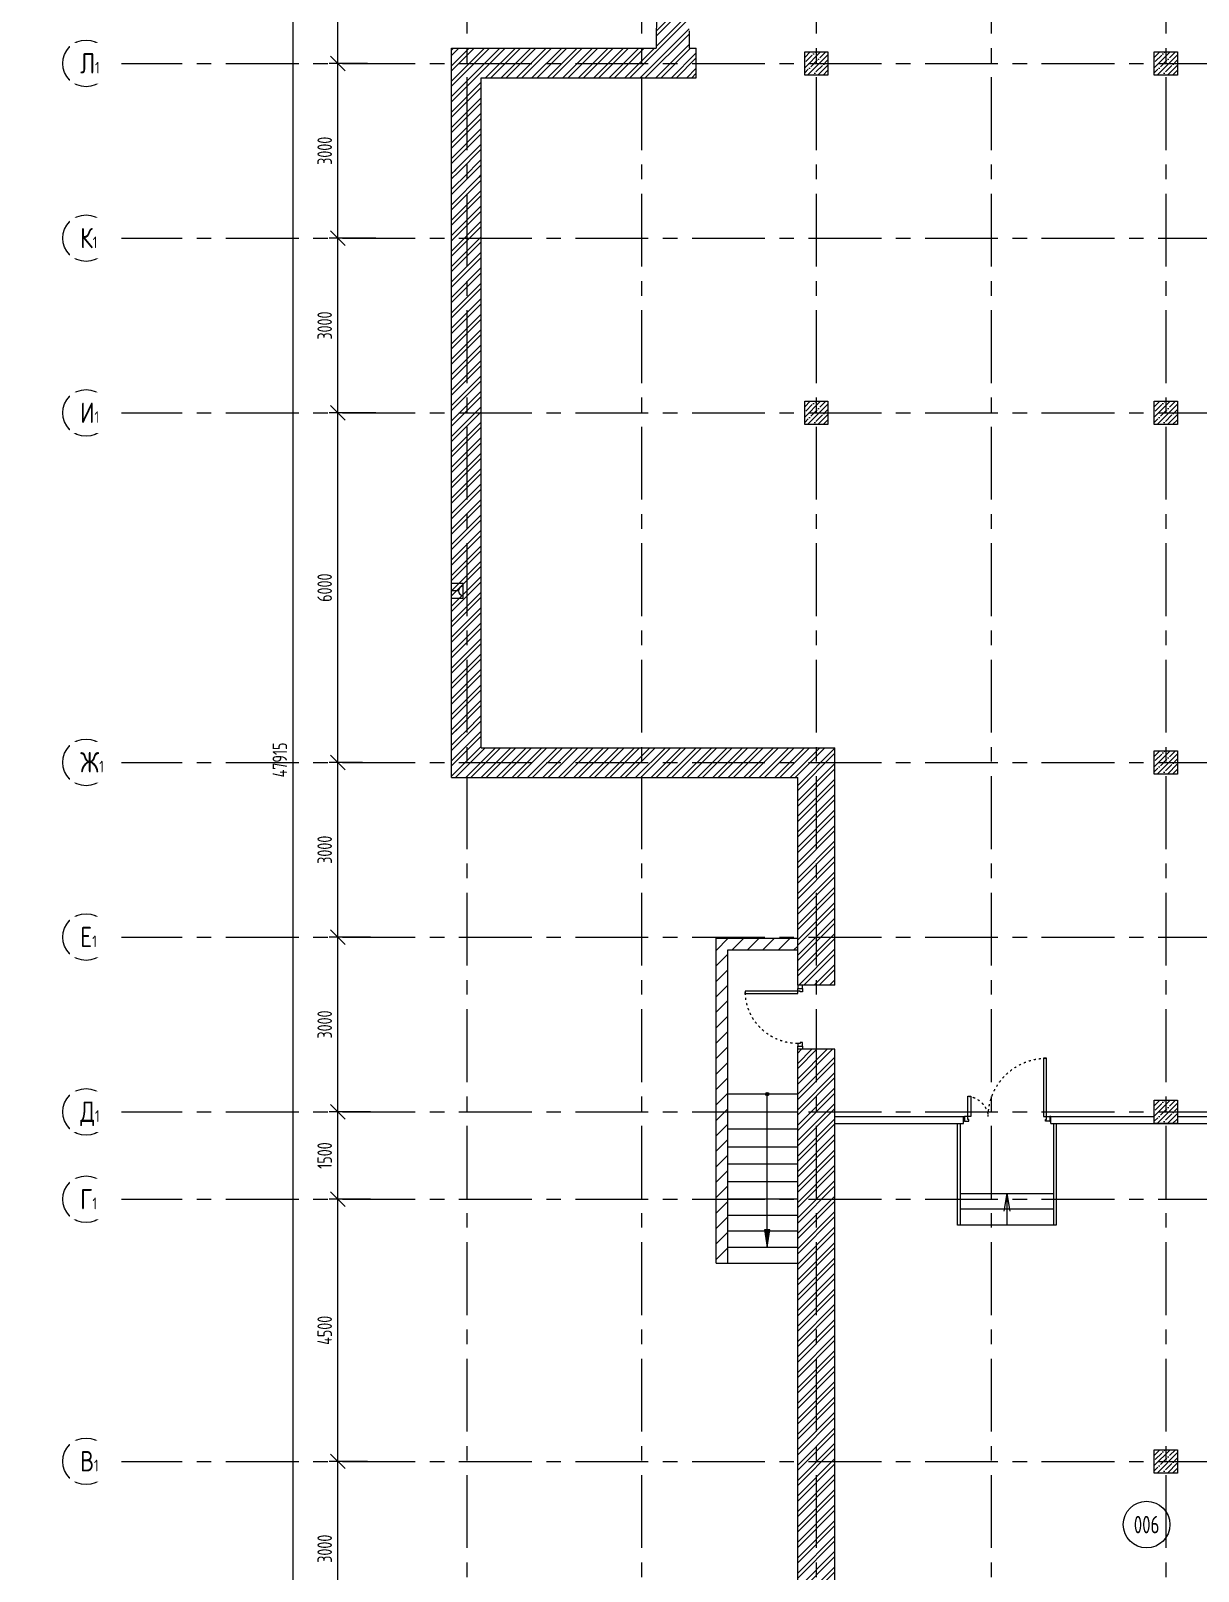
# Model space of a CAD drawing. Header units: millimetres. Extents: x -9318 to 9016603, y 0 to 838141.
# Drawn here: x 49920 to 69956, y 69122 to 95568 of the extents above; entities that cross this region are included whole.
import ezdxf
from ezdxf import colors
from ezdxf.entities.mleader import LeaderData, LeaderLine
from ezdxf.enums import TextEntityAlignment as Align
from ezdxf.math import Vec2, Vec3

# ---------------------------------------------------------------- set-up
doc = ezdxf.new("R2010")
doc.units = ezdxf.units.MM
doc.linetypes.add('ACAD_ISO03W100', pattern=[30, 12, -18])
doc.linetypes.add('CENTER', pattern=[2, 1.25, -0.25, 0.25, -0.25])
doc.layers.get('Defpoints').update_dxf_attribs({"color": 8})
doc.layers.add('АР_Номер помещения', color=1, linetype='Continuous', lineweight=25)
doc.styles.add('ISOCPEUR', font='isocpeur.ttf', dxfattribs={"width": 0.7})
doc.styles.add('ГОСТ 2.304', font='isocpeur.ttf', dxfattribs={"width": 0.7})
doc.dimstyles.new('СПДС', dxfattribs={"dimscale": 100, "dimtxt": 2.5, "dimasz": 2.5, "dimexe": 1.5, "dimexo": 0, "dimgap": 1, "dimtad": 1, "dimdec": 0, "dimrnd": 1, "dimtxsty": 'ГОСТ 2.304', "dimblk": 'OBLIQUE', "dimcen": 2.5, "dimdle": 1.5, "dimadec": 0, "dimazin": 2, "dimtfac": 0.75, "dimtdec": 0, "dimtmove": 1, "dimatfit": 3, "dimfxl": 1, "dimtolj": 1, "dimarcsym": 1})
pattern_1 = [(45, (410574.1, -23592.73), (-132.58252, 132.58252), []), (45, (410662.5, -23592.73), (-132.58252, 132.58252), [])]

# ---------------------------------------------------------------- blocks, each defined once
blk = doc.blocks.new('_DotSmall')
at = {"color": 8, "linetype": 'ByBlock', "const_width": 0.5}
blk.add_lwpolyline([(-0.0625, 0, 1), (0.0625, 0, 1)], format="xyb", close=True, dxfattribs=at)
blk = doc.blocks.new('_Oblique')
at = {"color": 8, "linetype": 'ByBlock', "lineweight": -2}
blk.add_line((-0.5, -0.5), (0.5, 0.5), dxfattribs=at)
blk = doc.blocks.new('*D1489')
at = {"color": 8, "lineweight": -2, "ltscale": 100, "transparency": 16777216}
for p, q in [((55189, 67858), (55189, 71158)), ((55698, 71008), (55039, 71008)), ((55531, 68008), (55039, 68008))]:
    blk.add_line(p, q, dxfattribs=at)
at = {"layer": 'Defpoints', "color": 0, "ltscale": 100, "transparency": 16777216}
for p in [(55189, 71008), (55698, 71008), (55531, 68008)]:
    blk.add_point(p, dxfattribs=at)
at = {"color": 8, "lineweight": -2, "ltscale": 100, "transparency": 16777216, "xscale": 250, "yscale": 250, "zscale": 250}
for p, rotation in [((55189, 71008), 90), ((55189, 68008), 270)]:
    blk.add_blockref('_Oblique', p, dxfattribs=dict(at, rotation=rotation))
at = {"color": 8, "ltscale": 100, "transparency": 16777216, "insert": (54964, 69508), "char_height": 250, "attachment_point": 5, "rotation": 90, "style": 'ГОСТ 2.304'}
blk.add_mtext('\\A1;3000', dxfattribs=at)
blk = doc.blocks.new('*D1490')
at = {"color": 8, "lineweight": -2, "ltscale": 100, "transparency": 16777216}
for p, q in [((55189, 70858), (55189, 75658)), ((55752, 75508), (55039, 75508)), ((55698, 71008), (55039, 71008))]:
    blk.add_line(p, q, dxfattribs=at)
at = {"layer": 'Defpoints', "color": 0, "ltscale": 100, "transparency": 16777216}
for p in [(55189, 75508), (55752, 75508), (55698, 71008)]:
    blk.add_point(p, dxfattribs=at)
at = {"color": 8, "lineweight": -2, "ltscale": 100, "transparency": 16777216, "xscale": 250, "yscale": 250, "zscale": 250}
for p, rotation in [((55189, 75508), 90), ((55189, 71008), 270)]:
    blk.add_blockref('_Oblique', p, dxfattribs=dict(at, rotation=rotation))
at = {"color": 8, "ltscale": 100, "transparency": 16777216, "insert": (54964, 73258), "char_height": 250, "attachment_point": 5, "rotation": 90, "style": 'ГОСТ 2.304'}
blk.add_mtext('\\A1;4500', dxfattribs=at)
blk = doc.blocks.new('*D1491')
at = {"color": 8, "lineweight": -2, "ltscale": 100, "transparency": 16777216}
for p, q in [((55752, 77008), (55039, 77008)), ((55189, 75358), (55189, 77158)), ((55752, 75508), (55039, 75508))]:
    blk.add_line(p, q, dxfattribs=at)
at = {"layer": 'Defpoints', "color": 0, "ltscale": 100, "transparency": 16777216}
for p in [(55189, 77008), (55752, 77008), (55752, 75508)]:
    blk.add_point(p, dxfattribs=at)
at = {"color": 8, "lineweight": -2, "ltscale": 100, "transparency": 16777216, "xscale": 250, "yscale": 250, "zscale": 250}
for p, rotation in [((55189, 77008), 90), ((55189, 75508), 270)]:
    blk.add_blockref('_Oblique', p, dxfattribs=dict(at, rotation=rotation))
at = {"color": 8, "ltscale": 100, "transparency": 16777216, "insert": (54964, 76258), "char_height": 250, "attachment_point": 5, "rotation": 90, "style": 'ГОСТ 2.304'}
blk.add_mtext('\\A1;1500', dxfattribs=at)
blk = doc.blocks.new('*D1492')
at = {"color": 8, "lineweight": -2, "ltscale": 100, "transparency": 16777216}
for p, q in [((55189, 76858), (55189, 80158)), ((55613, 80008), (55039, 80008)), ((55752, 77008), (55039, 77008))]:
    blk.add_line(p, q, dxfattribs=at)
at = {"layer": 'Defpoints', "color": 0, "ltscale": 100, "transparency": 16777216}
for p in [(55189, 80008), (55613, 80008), (55752, 77008)]:
    blk.add_point(p, dxfattribs=at)
at = {"color": 8, "lineweight": -2, "ltscale": 100, "transparency": 16777216, "xscale": 250, "yscale": 250, "zscale": 250}
for p, rotation in [((55189, 80008), 90), ((55189, 77008), 270)]:
    blk.add_blockref('_Oblique', p, dxfattribs=dict(at, rotation=rotation))
at = {"color": 8, "ltscale": 100, "transparency": 16777216, "insert": (54964, 78508), "char_height": 250, "attachment_point": 5, "rotation": 90, "style": 'ГОСТ 2.304'}
blk.add_mtext('\\A1;3000', dxfattribs=at)
blk = doc.blocks.new('*D1493')
at = {"color": 8, "lineweight": -2, "ltscale": 100, "transparency": 16777216}
for p, q in [((55189, 79858), (55189, 83158)), ((55613, 83008), (55039, 83008)), ((55752, 80008), (55039, 80008))]:
    blk.add_line(p, q, dxfattribs=at)
at = {"layer": 'Defpoints', "color": 0, "ltscale": 100, "transparency": 16777216}
for p in [(55189, 83008), (55613, 83008), (55752, 80008)]:
    blk.add_point(p, dxfattribs=at)
at = {"color": 8, "lineweight": -2, "ltscale": 100, "transparency": 16777216, "xscale": 250, "yscale": 250, "zscale": 250}
for p, rotation in [((55189, 83008), 90), ((55189, 80008), 270)]:
    blk.add_blockref('_Oblique', p, dxfattribs=dict(at, rotation=rotation))
at = {"color": 8, "ltscale": 100, "transparency": 16777216, "insert": (54964, 81508), "char_height": 250, "attachment_point": 5, "rotation": 90, "style": 'ГОСТ 2.304'}
blk.add_mtext('\\A1;3000', dxfattribs=at)
blk = doc.blocks.new('*D1494')
at = {"color": 8, "lineweight": -2, "ltscale": 100, "transparency": 16777216}
for p, q in [((55189, 82858), (55189, 89158)), ((55844, 89008), (55039, 89008)), ((55613, 83008), (55039, 83008))]:
    blk.add_line(p, q, dxfattribs=at)
at = {"layer": 'Defpoints', "color": 0, "ltscale": 100, "transparency": 16777216}
for p in [(55189, 89008), (55844, 89008), (55613, 83008)]:
    blk.add_point(p, dxfattribs=at)
at = {"color": 8, "lineweight": -2, "ltscale": 100, "transparency": 16777216, "xscale": 250, "yscale": 250, "zscale": 250}
for p, rotation in [((55189, 89008), 90), ((55189, 83008), 270)]:
    blk.add_blockref('_Oblique', p, dxfattribs=dict(at, rotation=rotation))
at = {"color": 8, "ltscale": 100, "transparency": 16777216, "insert": (54964, 86008), "char_height": 250, "attachment_point": 5, "rotation": 90, "style": 'ГОСТ 2.304'}
blk.add_mtext('\\A1;6000', dxfattribs=at)
blk = doc.blocks.new('*D1495')
at = {"color": 8, "lineweight": -2, "ltscale": 100, "transparency": 16777216}
for p, q in [((55189, 88858), (55189, 92158)), ((55701, 92008), (55039, 92008)), ((55844, 89008), (55039, 89008))]:
    blk.add_line(p, q, dxfattribs=at)
at = {"layer": 'Defpoints', "color": 0, "ltscale": 100, "transparency": 16777216}
for p in [(55189, 92008), (55701, 92008), (55844, 89008)]:
    blk.add_point(p, dxfattribs=at)
at = {"color": 8, "lineweight": -2, "ltscale": 100, "transparency": 16777216, "xscale": 250, "yscale": 250, "zscale": 250}
for p, rotation in [((55189, 92008), 90), ((55189, 89008), 270)]:
    blk.add_blockref('_Oblique', p, dxfattribs=dict(at, rotation=rotation))
at = {"color": 8, "ltscale": 100, "transparency": 16777216, "insert": (54964, 90508), "char_height": 250, "attachment_point": 5, "rotation": 90, "style": 'ГОСТ 2.304'}
blk.add_mtext('\\A1;3000', dxfattribs=at)
blk = doc.blocks.new('*D1496')
at = {"color": 8, "lineweight": -2, "ltscale": 100, "transparency": 16777216}
for p, q in [((55701, 95008), (55039, 95008)), ((55189, 91858), (55189, 95158)), ((55844, 92008), (55039, 92008))]:
    blk.add_line(p, q, dxfattribs=at)
at = {"layer": 'Defpoints', "color": 0, "ltscale": 100, "transparency": 16777216}
for p in [(55189, 95008), (55701, 95008), (55844, 92008)]:
    blk.add_point(p, dxfattribs=at)
at = {"color": 8, "lineweight": -2, "ltscale": 100, "transparency": 16777216, "xscale": 250, "yscale": 250, "zscale": 250}
for p, rotation in [((55189, 95008), 90), ((55189, 92008), 270)]:
    blk.add_blockref('_Oblique', p, dxfattribs=dict(at, rotation=rotation))
at = {"color": 8, "ltscale": 100, "transparency": 16777216, "insert": (54964, 93508), "char_height": 250, "attachment_point": 5, "rotation": 90, "style": 'ГОСТ 2.304'}
blk.add_mtext('\\A1;3000', dxfattribs=at)
blk = doc.blocks.new('*D1497')
at = {"color": 8, "lineweight": -2, "ltscale": 100, "transparency": 16777216}
for p, q in [((55189, 94858), (55189, 98158)), ((55849, 98008), (55039, 98008)), ((55701, 95008), (55039, 95008))]:
    blk.add_line(p, q, dxfattribs=at)
at = {"layer": 'Defpoints', "color": 0, "ltscale": 100, "transparency": 16777216}
for p in [(55189, 98008), (55849, 98008), (55701, 95008)]:
    blk.add_point(p, dxfattribs=at)
at = {"color": 8, "lineweight": -2, "ltscale": 100, "transparency": 16777216, "xscale": 250, "yscale": 250, "zscale": 250}
for p, rotation in [((55189, 98008), 90), ((55189, 95008), 270)]:
    blk.add_blockref('_Oblique', p, dxfattribs=dict(at, rotation=rotation))
at = {"color": 8, "ltscale": 100, "transparency": 16777216, "insert": (54964, 96508), "char_height": 250, "attachment_point": 5, "rotation": 90, "style": 'ГОСТ 2.304'}
blk.add_mtext('\\A1;3000', dxfattribs=at)
blk = doc.blocks.new('*D1500')
at = {"color": 8, "lineweight": -2, "ltscale": 100, "transparency": 16777216}
for p, q in [((54419, 107158), (54419, 58943)), ((54363, 107008), (54569, 107008)), ((54363, 59093), (54569, 59093))]:
    blk.add_line(p, q, dxfattribs=at)
at = {"layer": 'Defpoints', "color": 0, "ltscale": 100, "transparency": 16777216}
for p in [(54363, 107008), (54363, 59093), (54419, 59093)]:
    blk.add_point(p, dxfattribs=at)
at = {"color": 8, "lineweight": -2, "ltscale": 100, "transparency": 16777216, "xscale": 250, "yscale": 250, "zscale": 250}
for p, rotation in [((54419, 107008), 90), ((54419, 59093), 270)]:
    blk.add_blockref('_Oblique', p, dxfattribs=dict(at, rotation=rotation))
at = {"color": 8, "ltscale": 100, "transparency": 16777216, "insert": (54194, 83050), "char_height": 250, "attachment_point": 5, "rotation": 90, "style": 'ГОСТ 2.304'}
blk.add_mtext('\\A1;47915', dxfattribs=at)
blk = doc.blocks.new('*U1068')
at = {"color": 8}
for points in [[(-55, -80), (-55, 0), (-115, 0), (-115, -40), (-100, -40), (-100, -80), (-55, -80)], [(0, 0), (0, -80), (-55, -80), (-55, 0), (0, 0)], [(-1100, 0), (-1100, -80), (-1045, -80), (-1045, 0), (-1100, 0)], [(-1045, -80), (-1045, 0), (-985, 0), (-985, -40), (-1000, -40), (-1000, -80), (-1045, -80)]]:
    blk.add_lwpolyline(points, dxfattribs=at)
blk.add_lwpolyline([(-100, -80), (-100, -980), (-140, -980), (-140, -80)], close=True, dxfattribs=at)
at = {"color": 8, "linetype": 'ACAD_ISO03W100', "ltscale": 3}
blk.add_arc((-100, -80), 900, 180, 270, dxfattribs=at)
blk = doc.blocks.new('*U1055')
h = blk.add_hatch(color=8)
h.dxf.hatch_style = 1
edge = h.paths.add_edge_path()
edge.add_arc((0, 0), 27.6, 359.64, 719.64)
h = blk.add_hatch(color=8)
h.dxf.hatch_style = 1
h.paths.add_polyline_path([(2328, -44), (2328, 44), (2628, 0)])
at = {"color": 8}
blk.add_line((2628, 0), (0, 0), dxfattribs=at)
blk.add_lwpolyline([(2328, 44), (2328, -44), (2628, 0), (2328, 44)], dxfattribs=at)
blk.add_circle((0, 0), 27.6, dxfattribs=at)
blk = doc.blocks.new('*U1203')
at = {"layer": 'АР_Номер помещения', "color": 8}
blk.add_circle((-20229, 600), 400, dxfattribs=at)
at = {"color": 8, "style": 'ISOCPEUR', "width": 0.7, "flags": 1}
blk.add_attdef('КАТЕГОРИЯ', (-499, -2092), '', height=250, dxfattribs=at)
at = {"layer": 'АР_Номер помещения', "color": 8, "style": 'ISOCPEUR', "width": 0.7}
blk.add_attdef('НОМЕР_ПОМЕЩЕНИЯ', text='', height=300, dxfattribs=at).set_placement((-20229, 600), align=Align.MIDDLE_CENTER)
blk = doc.blocks.new('Полуторная_на лестницу')
at = {"color": 8}
for points in [[(75, 80), (75, 1080), (125, 1080), (125, 80)], [(1375, 430), (1375, 80), (1425, 80), (1425, 430)]]:
    blk.add_lwpolyline(points, close=True, dxfattribs=at)
for points in [[(0, 0), (0, 80), (20, 80), (20, 0), (0, 0)], [(20, 80), (20, 0), (90, 0), (90, 30), (75, 30), (75, 80), (20, 80)], [(1480, 80), (1480, 0), (1410, 0), (1410, 30), (1425, 30), (1425, 80), (1480, 80)], [(1500, 0), (1500, 80), (1480, 80), (1480, 0), (1500, 0)]]:
    blk.add_lwpolyline(points, dxfattribs=at)
at = {"color": 8, "linetype": 'ACAD_ISO03W100', "ltscale": 3}
for centre, radius, start, end in [((75, 80), 1000, 0, 90), ((1465, 40), 392, 95.9075, 174.0925)]:
    blk.add_arc(centre, radius, start, end, dxfattribs=at)

msp = doc.modelspace()

# ---------------------------------------------------------------- hatches: boundary and pattern name
at = {"ltscale": 100}
h = msp.add_hatch(dxfattribs=at)
h.set_pattern_fill('ANSI32', color=256, scale=500)
h.set_pattern_definition(pattern_1)
h.paths.add_polyline_path([(63402.03, 100731.78), (63400.08, 100729.83), (63121.95, 101007.96), (63400.08, 101295.51), (63682.93, 101012.67)], flags=16)
edge = h.paths.add_edge_path()
edge.add_line((61342.03, 95267.96), (61218.73, 95267.96))
edge.add_line((61218.73, 95267.96), (61218.73, 95567.96))
edge.add_arc((69410.24, 94999.75), 8211.19, 93.967965, 176.032035, ccw=False)
edge.add_line((68842.03, 103191.26), (68842.03, 103758.18))
edge.add_arc((69401.99, 95008.1), 8767.98, 93.661589, 123.745076)
edge.add_arc((69402.03, 95007.96), 8768.12, 123.744822, 152.844957)
edge.add_arc((69402.03, 95007.96), 8768.12, 152.844957, 176.338157)
edge.add_line((60651.81, 95567.96), (60651.81, 95267.96))
edge.add_line((60651.81, 95267.96), (57142.03, 95268.1))
edge.add_line((57142.03, 95268.1), (57142.03, 93167.29))
edge.add_line((57142.03, 93167.29), (57260.95, 93167.29))
edge.add_line((57260.95, 93167.29), (57260.95, 93051.36))
edge.add_line((57260.95, 93051.36), (57652.03, 93051.36))
edge.add_line((57652.03, 93051.36), (57652.03, 94757.96))
edge.add_line((57652.03, 94757.96), (61342.03, 94757.68))
edge.add_line((61342.03, 94757.68), (61342.03, 95267.96))
h = msp.add_hatch(dxfattribs=at)
h.set_pattern_fill('ANSI35', color=256, scale=500)
h.set_pattern_definition([(45, (-893850.06, 135079.43), (-88.388348, 88.388348), []), (45, (-893761.68, 135079.43), (-88.388348, 88.388348), [156.25, -31.25, 0, -31.25])])
h.paths.add_polyline_path([(63602.03, 95207.96), (63202.03, 95207.96), (63202.03, 94807.96), (63602.03, 94807.96)])
h = msp.add_hatch(dxfattribs=at)
h.set_pattern_fill('ANSI35', color=256, scale=500)
h.set_pattern_definition([(45, (-887850.06, 135079.43), (-88.388348, 88.388348), []), (45, (-887761.68, 135079.43), (-88.388348, 88.388348), [156.25, -31.25, 0, -31.25])])
h.paths.add_polyline_path([(69602.03, 95207.96), (69202.03, 95207.96), (69202.03, 94807.96), (69602.03, 94807.96)])
h = msp.add_hatch(dxfattribs=at)
h.set_pattern_fill('ANSI32', color=256, scale=500)
h.set_pattern_definition(pattern_1)
h.paths.add_polyline_path([(57652.03, 93118.3), (57260.95, 93118.3), (57260.95, 93183.3), (57142.03, 93183.3), (57142.03, 83544.53), (57652.03, 83544.53)])
h = msp.add_hatch(dxfattribs=at)
h.set_pattern_fill('ANSI35', color=256, scale=500)
h.set_pattern_definition([(45, (-893850.06, 129079.43), (-88.388348, 88.388348), []), (45, (-893761.68, 129079.43), (-88.388348, 88.388348), [156.25, -31.25, 0, -31.25])])
h.paths.add_polyline_path([(63602.03, 89207.96), (63202.03, 89207.96), (63202.03, 88807.96), (63602.03, 88807.96)])
h = msp.add_hatch(dxfattribs=at)
h.set_pattern_fill('ANSI35', color=256, scale=500)
h.set_pattern_definition([(45, (-887850.06, 129079.43), (-88.388348, 88.388348), []), (45, (-887761.68, 129079.43), (-88.388348, 88.388348), [156.25, -31.25, 0, -31.25])])
h.paths.add_polyline_path([(69602.03, 89207.96), (69202.03, 89207.96), (69202.03, 88807.96), (69602.03, 88807.96)])
h = msp.add_hatch(dxfattribs=at)
h.set_pattern_fill('ANSI32', color=256, scale=500)
h.set_pattern_definition(pattern_1)
h.paths.add_polyline_path([(57652.03, 83682.96), (57260.95, 83682.96), (57260.95, 83747.96), (57142.03, 83747.96), (57142.03, 82747.96), (63081.91, 82747.96), (63721.91, 83257.96), (57652.03, 83257.96)])
h = msp.add_hatch(dxfattribs=at)
h.set_pattern_fill('ANSI32', color=256, scale=500)
h.set_pattern_definition(pattern_1)
h.paths.add_polyline_path([(63081.98, 79182.67), (63722.09, 79182.67), (63722.03, 83257.96), (63081.91, 82747.96)])
h.paths.add_polyline_path([(63082, 65555.91), (63722.03, 65555.91), (63721.96, 78082.67), (63081.86, 78082.67)])
h.paths.add_polyline_path([(63722.03, 64345.91), (63082.01, 64345.91), (63082.03, 59974.79), (63722.03, 59974.79)])
h = msp.add_hatch(dxfattribs=at)
h.set_pattern_fill('ANSI35', color=256, scale=500)
h.set_pattern_definition([(45, (-887850.06, 123079.43), (-88.388348, 88.388348), []), (45, (-887761.68, 123079.43), (-88.388348, 88.388348), [156.25, -31.25, 0, -31.25])])
h.paths.add_polyline_path([(69602.03, 83207.96), (69202.03, 83207.96), (69202.03, 82807.96), (69602.03, 82807.96)])
h = msp.add_hatch(dxfattribs=at)
h.set_pattern_fill('ANSI31', color=256, scale=1500)
h.set_pattern_definition([(45, (345855.58, 7570.86), (-132.58252, 132.58252), [])])
h.paths.add_polyline_path([(61681.86, 74410.06), (61881.86, 74410.06), (61881.86, 79787.6), (63081.91, 79787.6), (63081.91, 79987.6), (61681.86, 79987.6)])
h = msp.add_hatch(dxfattribs=at)
h.set_pattern_fill('ANSI35', color=256, scale=500)
h.set_pattern_definition([(45, (-887850.06, 117079.43), (-88.388348, 88.388348), []), (45, (-887761.68, 117079.43), (-88.388348, 88.388348), [156.25, -31.25, 0, -31.25])])
h.paths.add_polyline_path([(69602.03, 77207.96), (69202.03, 77207.96), (69202.03, 76807.96), (69602.03, 76807.96)])
h = msp.add_hatch(dxfattribs=at)
h.set_pattern_fill('ANSI35', color=256, scale=500)
h.set_pattern_definition([(45, (-887850.06, 111079.43), (-88.388348, 88.388348), []), (45, (-887761.68, 111079.43), (-88.388348, 88.388348), [156.25, -31.25, 0, -31.25])])
h.paths.add_polyline_path([(69602.03, 71207.96), (69202.03, 71207.96), (69202.03, 70807.96), (69602.03, 70807.96)])

# ---------------------------------------------------------------- linework, layer by layer
at = {"linetype": 'CENTER', "ltscale": 1000}
for p, q in [((57402.03, 110770.43), (57402.03, 55038.08)), ((60402.03, 110770.43), (60402.03, 55038.08)), ((63402.03, 110770.43), (63402.03, 55038.08)), ((66402.03, 110770.43), (66402.03, 55038.08)), ((69402.03, 110770.43), (69402.03, 55038.08)), ((51268.34, 95007.96), (134446.74, 95007.96)), ((51268.34, 92007.96), (134446.74, 92007.96)), ((51268.34, 89007.96), (134446.74, 89007.96)), ((51268.34, 83007.96), (134446.74, 83007.96)), ((51268.34, 80007.96), (134446.74, 80007.96)), ((51268.34, 77007.96), (134446.74, 77007.96)), ((51268.34, 75507.96), (134446.74, 75507.96)), ((51268.34, 71007.96), (134446.74, 71007.96))]:
    msp.add_line(p, q, dxfattribs=at)
at = {"ltscale": 100}
for p, q in [((57142.03, 82747.96), (57142.03, 95267.96)), ((57142.03, 95267.96), (60651.81, 95267.96)), ((61218.73, 95267.96), (61342.03, 95267.96)), ((61342.03, 94757.96), (61342.03, 95267.96)), ((57652.03, 83257.96), (57652.03, 94757.96)), ((57652.03, 94757.96), (61342.03, 94757.96)), ((57260.86, 85953.16), (57142.03, 85953.16)), ((57652.03, 83257.96), (63721.91, 83257.96)), ((63721.91, 79182.67), (63721.91, 83257.96)), ((57142.03, 82747.96), (63081.91, 82747.96)), ((63081.91, 79182.67), (63081.91, 82747.96)), ((61681.86, 74410.06), (61681.86, 79987.6)), ((61681.86, 79987.6), (63081.91, 79987.6)), ((61881.86, 74410.06), (61881.86, 79787.6)), ((61881.86, 79787.6), (63081.91, 79787.6)), ((63721.91, 79182.67), (63081.91, 79182.67)), ((63081.91, 65555.91), (63081.91, 78082.67)), ((63721.91, 78082.67), (63081.91, 78082.67)), ((63721.91, 65555.91), (63721.91, 78082.67)), ((61881.86, 77310.06), (61881.86, 77610.06)), ((63081.91, 77310.06), (61881.86, 77310.06)), ((63081.91, 77010.06), (63081.91, 77310.06)), ((61881.86, 76710.06), (61881.86, 77010.06)), ((61881.86, 77010.06), (63081.91, 77010.06)), ((63081.91, 76710.06), (61881.86, 76710.06)), ((63081.91, 76410.06), (63081.91, 76710.06)), ((61881.86, 76110.06), (61881.86, 76410.06)), ((61881.86, 76410.06), (63081.91, 76410.06)), ((63081.91, 76110.06), (61881.86, 76110.06)), ((63081.91, 75810.06), (63081.91, 76110.06)), ((61881.86, 75510.06), (61881.86, 75810.06)), ((61881.86, 75810.06), (63081.91, 75810.06)), ((63081.91, 75510.06), (61881.86, 75510.06)), ((63081.91, 75235.06), (63081.91, 75510.06)), ((61881.86, 74960.06), (61881.86, 75235.06)), ((61881.86, 75235.06), (63081.91, 75235.06)), ((63081.91, 74960.06), (61881.86, 74960.06)), ((63081.91, 74685.06), (63081.91, 74960.06)), ((61881.86, 74685.06), (63081.91, 74685.06)), ((61681.86, 74410.06), (61881.86, 74410.06)), ((61881.86, 74410.06), (63081.91, 74410.06))]:
    msp.add_line(p, q, dxfattribs=at)
at = {"linetype": 'Continuous', "ltscale": 100}
for p, q in [((63721.91, 76927.96, -1.38), (65927.77, 76927.96, -1.08)), ((63721.91, 76807.96, -1.38), (65927.77, 76807.96, -1.08)), ((65927.77, 76807.96, -1.08), (65927.77, 76927.96, -1.08)), ((67427.77, 76927.96, -1.08), (69202.03, 76927.99, 1.92)), ((67427.77, 76807.96, -1.08), (67427.77, 76927.96, -1.08)), ((67427.77, 76807.96, -1.08), (75081.91, 76807.96, -1.44)), ((69602.03, 76927.74, 1.8), (75201.91, 76924.2))]:
    msp.add_line(p, q, dxfattribs=at)
at = {"lineweight": 25, "ltscale": 100}
for p, q in [((65825.9, 75064.91), (65825.9, 76807.05)), ((65875.9, 75064.91), (65875.9, 76807.05)), ((67470.57, 76807.92), (67470.57, 75064.91)), ((67520.57, 76807.92), (67520.57, 75064.91)), ((65875.9, 75603.89), (67470.57, 75603.89)), ((67470.57, 75335.53), (65875.9, 75335.53)), ((67520.57, 75064.91), (65825.9, 75064.91))]:
    msp.add_line(p, q, dxfattribs=at)
at = {"ltscale": 100}
for points in [[(60651.81, 95567.96), (60651.81, 95267.96)], [(61218.73, 95567.96), (61218.73, 95267.96)], [(57142.03, 85828), (57341.59, 85828), (57341.59, 86078.32), (57142.03, 86078.32)]]:
    msp.add_lwpolyline(points, dxfattribs=at)
for points in [[(63202.03, 95207.96), (63602.03, 95207.96), (63602.03, 94807.96), (63202.03, 94807.96)], [(69202.03, 95207.96), (69602.03, 95207.96), (69602.03, 94807.96), (69202.03, 94807.96)], [(63202.03, 89207.96), (63602.03, 89207.96), (63602.03, 88807.96), (63202.03, 88807.96)], [(69202.03, 89207.96), (69602.03, 89207.96), (69602.03, 88807.96), (69202.03, 88807.96)], [(69202.03, 83207.96), (69602.03, 83207.96), (69602.03, 82807.96), (69202.03, 82807.96)], [(69202.03, 77207.96), (69602.03, 77207.96), (69602.03, 76807.96), (69202.03, 76807.96)], [(69202.03, 71207.96), (69602.03, 71207.96), (69602.03, 70807.96), (69202.03, 70807.96)]]:
    msp.add_lwpolyline(points, close=True, dxfattribs=at)
at = {"lineweight": 25, "ltscale": 100, "elevation": -1.96}
for points in [[(66673.24, 75603.89), (66622.96, 75303.44)], [(66673.24, 75603.89), (66723.51, 75303.44)], [(66673.24, 75603.89), (66673.24, 75064.91)]]:
    msp.add_lwpolyline(points, dxfattribs=at)
at = {"ltscale": 0.5}
for centre in [(50868.34, 95007.96), (50868.34, 92007.96), (50868.34, 89007.96), (50868.34, 83007.96), (50868.34, 80007.96), (50868.34, 77007.96), (50868.34, 75507.96), (50868.34, 71007.96)]:
    msp.add_circle(centre, 400, dxfattribs=at)
at = {"ltscale": 100}
for centre, radius, start, end in [((69402.03, 95007.96), 8768.12, 93.661843, 176.338157), ((57341.59, 85953.16), 80.73, 90, 270)]:
    msp.add_arc(centre, radius, start, end, dxfattribs=at)

# ---------------------------------------------------------------- block references
at = {"xscale": -1, "rotation": 270}
msp.add_blockref('*U1068', (63161.91, 79182.67), dxfattribs=at)
at = {"xscale": -1}
msp.add_blockref('Полуторная_на лестницу', (67427.77, 76847.96, -1.08), dxfattribs=at)
at = {"ltscale": 100, "rotation": 270}
msp.add_blockref('*U1055', (62558.89, 77313.56), dxfattribs=at)
ref = msp.add_blockref('*U1203', (89299.36, 69321.73, 1.96))
ref.add_attrib('НОМЕР_ПОМЕЩЕНИЯ', '006', dxfattribs={"layer": 'АР_Номер помещения', "color": 8, "height": 300, "style": 'ISOCPEUR', "width": 0.7}).set_placement((69070.61, 69921.77, 1.96), align=Align.MIDDLE_CENTER)

# ---------------------------------------------------------------- dimensions: what is measured, and where the dimension line sits
at = {"ltscale": 100}
for base, p1, p2, picture, middle in [((54418.79, 59092.96), (54362.98, 107007.96), (54362.98, 59092.96), '*D1500', (54193.79, 83050.46)), ((55189.35, 98007.96), (55700.62, 95007.96), (55848.79, 98007.96), '*D1497', (54964.35, 96507.96)), ((55189.35, 95007.96), (55843.62, 92007.96), (55700.62, 95007.96), '*D1496', (54964.35, 93507.96)), ((55189.35, 92007.96), (55843.62, 89007.96), (55700.62, 92007.96), '*D1495', (54964.35, 90507.96)), ((55189.35, 89007.96), (55612.83, 83007.96), (55843.62, 89007.96), '*D1494', (54964.35, 86007.96)), ((55189.35, 83007.96), (55752.33, 80007.96), (55612.83, 83007.96), '*D1493', (54964.35, 81507.96)), ((55189.35, 80007.96), (55752.33, 77007.96), (55612.83, 80007.96), '*D1492', (54964.35, 78507.96)), ((55189.35, 77007.96), (55752.33, 75507.96), (55752.33, 77007.96), '*D1491', (54964.35, 76257.96)), ((55189.35, 75507.96), (55698.26, 71007.96), (55752.33, 75507.96), '*D1490', (54964.35, 73257.96)), ((55189.35, 71007.96), (55531.29, 68007.96), (55698.26, 71007.96), '*D1489', (54964.35, 69507.96))]:
    dim = msp.add_linear_dim(base=base, p1=p1, p2=p2, angle=90, dimstyle='СПДС', override={"dimclrd": 8, "dimclre": 8, "dimclrt": 8}, dxfattribs=at)
    dim.commit()
    dim.dimension.update_dxf_attribs({"geometry": picture, "text_midpoint": middle})

# ---------------------------------------------------------------- leaders
ml = msp.add_multileader_mtext('Standard')
ml.set_content('+7,850', color=8, style='ISOCPEUR')
ml.set_leader_properties(color=8, linetype='Continuous', lineweight=-1)
ml.set_arrow_properties(name='DOTSMALL')
ml.build(insert=Vec2(0, 0))
ml.multileader.update_dxf_attribs({"has_text_frame": 1, "text_left_attachment_type": 4, "text_right_attachment_type": 4, "dogleg_length": 100, "arrow_head_size": 180})
ctx = ml.context
ctx.base_point, ctx.char_height, ctx.arrow_head_size, ctx.landing_gap_size, ctx.plane_origin = Vec3(82569.71, 434646.78), 250, 180, 50, Vec3(82488.32, 433379.22)
ctx.left_attachment, ctx.right_attachment = 4, 4
notes = []
notes.append((ctx, [(0, (0, 0, 0), (0, 0), (1, 0), 1, [])]))
ctx.mtext.insert, ctx.mtext.width, ctx.mtext.line_spacing_style, ctx.mtext.flow_direction = Vec3(82619.71, 434980.11), 595.5678, 2, 5
for ctx, leaders in notes:
    for number, flags, end, landing, length, lines in leaders:
        leader = LeaderData()
        leader.index, (leader.has_last_leader_line, leader.has_dogleg_vector, leader.attachment_direction) = number, flags
        leader.last_leader_point, leader.dogleg_vector, leader.dogleg_length = Vec3(end), Vec3(landing), length
        for number, points, colour, breaks in lines:
            line = LeaderLine()
            line.index, line.vertices, line.color, line.breaks = number, Vec3.list(points), colors.encode_raw_color(colour), breaks
            leader.lines.append(line)
        ctx.leaders.append(leader)

# ---------------------------------------------------------------- next in the draw order: texts
at = {"char_height": 350, "width": 528.8202, "attachment_point": 1, "line_spacing_factor": 1.149209, "style": 'ГОСТ 2.304', "bg_fill": 2}
for s, insert in [('{\\W0.8;Л\\H0.57143x;1}', (50768.52, 95185.74)), ('{\\W0.8;К\\H0.57143x;1}', (50768.52, 92185.74)), ('{\\W0.8;И\\H0.57143x;1}', (50768.52, 89185.74)), ('{\\W0.8;Ж\\H0.57143x;1}', (50768.52, 83185.74)), ('{\\W0.8;Е\\H0.57143x;1}', (50768.52, 80185.74)), ('{\\W0.8;Д\\H0.57143x;1}', (50768.52, 77185.74)), ('{\\W0.8;Г\\H0.57143x;1}', (50768.52, 75685.74)), ('{\\W0.8;В\\H0.57143x;1}', (50768.52, 71185.74))]:
    msp.add_mtext(s, dxfattribs=dict(at, insert=insert))

# ---------------------------------------------------------------- next in the draw order: leaders
ml = msp.add_multileader_mtext('Standard')
ml.set_content('+13,200', color=8, style='ISOCPEUR')
ml.set_leader_properties(color=8, linetype='Continuous', lineweight=-1)
ml.set_arrow_properties(name='DOTSMALL')
ml.build(insert=Vec2(0, 0))
ml.multileader.update_dxf_attribs({"has_text_frame": 1, "text_left_attachment_type": 4, "text_right_attachment_type": 4, "dogleg_length": 100, "arrow_head_size": 180})
ctx = ml.context
ctx.base_point, ctx.char_height, ctx.arrow_head_size, ctx.landing_gap_size, ctx.plane_origin = Vec3(93068.63, 826103.47), 250, 180, 50, Vec3(90907.41, 825512.23)
ctx.left_attachment, ctx.right_attachment = 4, 4
notes = []
notes.append((ctx, [(0, (0, 0, 0), (0, 0), (1, 0), 1, [])]))
ctx.mtext.insert, ctx.mtext.width, ctx.mtext.line_spacing_style, ctx.mtext.flow_direction = Vec3(93118.63, 826436.81), 852.697, 2, 5
ml = msp.add_multileader_mtext('Standard')
ml.set_content('+11,550', color=8, style='ISOCPEUR')
ml.set_leader_properties(color=8, linetype='Continuous', lineweight=-1)
ml.set_arrow_properties(name='DOTSMALL')
ml.build(insert=Vec2(0, 0))
ml.multileader.update_dxf_attribs({"has_text_frame": 1, "text_left_attachment_type": 4, "text_right_attachment_type": 4, "dogleg_length": 100, "arrow_head_size": 180})
ctx = ml.context
ctx.base_point, ctx.char_height, ctx.arrow_head_size, ctx.landing_gap_size, ctx.plane_origin = Vec3(88068.63, 825358.47), 250, 180, 50, Vec3(85907.41, 824767.23)
ctx.left_attachment, ctx.right_attachment = 4, 4
notes.append((ctx, [(0, (0, 0, 0), (0, 0), (1, 0), 1, [])]))
ctx.mtext.insert, ctx.mtext.width, ctx.mtext.line_spacing_style, ctx.mtext.flow_direction = Vec3(88118.63, 825691.81), 852.697, 2, 5
ml = msp.add_multileader_mtext('Standard')
ml.set_content('+13,700', color=8, style='ISOCPEUR')
ml.set_leader_properties(color=8, linetype='Continuous', lineweight=-1)
ml.set_arrow_properties(name='DOTSMALL')
ml.build(insert=Vec2(0, 0))
ml.multileader.update_dxf_attribs({"has_text_frame": 1, "text_left_attachment_type": 4, "text_right_attachment_type": 4, "dogleg_length": 100, "arrow_head_size": 180})
ctx = ml.context
ctx.base_point, ctx.char_height, ctx.arrow_head_size, ctx.landing_gap_size, ctx.plane_origin = Vec3(118053.07, 658154.33), 250, 180, 50, Vec3(117803.7, 657493.51)
ctx.left_attachment, ctx.right_attachment = 4, 4
notes.append((ctx, [(0, (0, 0, 0), (0, 0), (1, 0), 1, [])]))
ctx.mtext.insert, ctx.mtext.width, ctx.mtext.line_spacing_style, ctx.mtext.flow_direction = Vec3(118103.07, 658487.66), 852.697, 2, 5
ml = msp.add_multileader_mtext('Standard')
ml.set_content('+13,700', color=8, style='ISOCPEUR')
ml.set_leader_properties(color=8, linetype='Continuous', lineweight=-1)
ml.set_arrow_properties(name='DOTSMALL')
ml.build(insert=Vec2(0, 0))
ml.multileader.update_dxf_attribs({"has_text_frame": 1, "text_left_attachment_type": 4, "text_right_attachment_type": 4, "dogleg_length": 100, "arrow_head_size": 180})
ctx = ml.context
ctx.base_point, ctx.char_height, ctx.arrow_head_size, ctx.landing_gap_size, ctx.plane_origin = Vec3(79585.57, 658000.47), 250, 180, 50, Vec3(77424.36, 657409.23)
ctx.left_attachment, ctx.right_attachment = 4, 4
notes.append((ctx, [(0, (0, 0, 0), (0, 0), (1, 0), 1, [])]))
ctx.mtext.insert, ctx.mtext.width, ctx.mtext.line_spacing_style, ctx.mtext.flow_direction = Vec3(79635.57, 658333.81), 852.697, 2, 5
ml = msp.add_multileader_mtext('Standard')
ml.set_content('+15,850', color=8, style='ISOCPEUR')
ml.set_leader_properties(color=8, linetype='Continuous', lineweight=-1)
ml.set_arrow_properties(name='DOTSMALL')
ml.build(insert=Vec2(0, 0))
ml.multileader.update_dxf_attribs({"has_text_frame": 1, "text_left_attachment_type": 4, "text_right_attachment_type": 4, "dogleg_length": 100, "arrow_head_size": 180})
ctx = ml.context
ctx.base_point, ctx.char_height, ctx.arrow_head_size, ctx.landing_gap_size, ctx.plane_origin = Vec3(78411.29, 652860.4), 250, 180, 50, Vec3(78329.9, 651149.71)
ctx.left_attachment, ctx.right_attachment = 4, 4
notes.append((ctx, [(0, (0, 0, 0), (0, 0), (1, 0), 1, [])]))
ctx.mtext.insert, ctx.mtext.width, ctx.mtext.defined_height, ctx.mtext.line_spacing_style, ctx.mtext.flow_direction = Vec3(78461.29, 653193.74), 696.0353, 776.46, 2, 5
ml = msp.add_multileader_mtext('Standard')
ml.set_content('+15,850', color=8, style='ISOCPEUR')
ml.set_leader_properties(color=8, linetype='Continuous', lineweight=-1)
ml.set_arrow_properties(name='DOTSMALL')
ml.build(insert=Vec2(0, 0))
ml.multileader.update_dxf_attribs({"has_text_frame": 1, "text_left_attachment_type": 4, "text_right_attachment_type": 4, "dogleg_length": 100, "arrow_head_size": 180})
ctx = ml.context
ctx.base_point, ctx.char_height, ctx.arrow_head_size, ctx.landing_gap_size, ctx.plane_origin = Vec3(116043.29, 652621.27), 250, 180, 50, Vec3(116522.41, 649668.82)
ctx.left_attachment, ctx.right_attachment = 4, 4
notes.append((ctx, [(0, (0, 0, 0), (0, 0), (1, 0), 1, [])]))
ctx.mtext.insert, ctx.mtext.width, ctx.mtext.line_spacing_style, ctx.mtext.flow_direction = Vec3(116093.29, 652954.61), 852.697, 2, 5
ml = msp.add_multileader_mtext('Standard')
ml.set_content('+9,800', color=8, style='ISOCPEUR')
ml.set_leader_properties(color=8, linetype='Continuous', lineweight=-1)
ml.set_arrow_properties(name='DOTSMALL')
ml.build(insert=Vec2(0, 0))
ml.multileader.update_dxf_attribs({"has_text_frame": 1, "text_left_attachment_type": 4, "text_right_attachment_type": 4, "dogleg_length": 100, "arrow_head_size": 180})
ctx = ml.context
ctx.base_point, ctx.char_height, ctx.arrow_head_size, ctx.landing_gap_size, ctx.plane_origin = Vec3(118053.07, 538154.33), 250, 180, 50, Vec3(117803.7, 537493.51)
ctx.left_attachment, ctx.right_attachment = 4, 4
notes.append((ctx, [(0, (0, 0, 0), (0, 0), (1, 0), 1, [])]))
ctx.mtext.insert, ctx.mtext.width, ctx.mtext.line_spacing_style, ctx.mtext.flow_direction = Vec3(118103.07, 538487.66), 852.697, 2, 5
ml = msp.add_multileader_mtext('Standard')
ml.set_content('+9,800', color=8, style='ISOCPEUR')
ml.set_leader_properties(color=8, linetype='Continuous', lineweight=-1)
ml.set_arrow_properties(name='DOTSMALL')
ml.build(insert=Vec2(0, 0))
ml.multileader.update_dxf_attribs({"has_text_frame": 1, "text_left_attachment_type": 4, "text_right_attachment_type": 4, "dogleg_length": 100, "arrow_head_size": 180})
ctx = ml.context
ctx.base_point, ctx.char_height, ctx.arrow_head_size, ctx.landing_gap_size, ctx.plane_origin = Vec3(79585.57, 538000.47), 250, 180, 50, Vec3(77424.36, 537409.23)
ctx.left_attachment, ctx.right_attachment = 4, 4
notes.append((ctx, [(0, (0, 0, 0), (0, 0), (1, 0), 1, [])]))
ctx.mtext.insert, ctx.mtext.width, ctx.mtext.line_spacing_style, ctx.mtext.flow_direction = Vec3(79635.57, 538333.81), 852.697, 2, 5
ml = msp.add_multileader_mtext('Standard')
ml.set_content('+11,750', color=8, style='ISOCPEUR')
ml.set_leader_properties(color=8, linetype='Continuous', lineweight=-1)
ml.set_arrow_properties(name='DOTSMALL')
ml.build(insert=Vec2(0, 0))
ml.multileader.update_dxf_attribs({"has_text_frame": 1, "text_left_attachment_type": 4, "text_right_attachment_type": 4, "dogleg_length": 100, "arrow_head_size": 180})
ctx = ml.context
ctx.base_point, ctx.char_height, ctx.arrow_head_size, ctx.landing_gap_size, ctx.plane_origin = Vec3(78411.29, 532860.4), 250, 180, 50, Vec3(78329.9, 531149.71)
ctx.left_attachment, ctx.right_attachment = 4, 4
notes.append((ctx, [(0, (0, 0, 0), (0, 0), (1, 0), 1, [])]))
ctx.mtext.insert, ctx.mtext.width, ctx.mtext.defined_height, ctx.mtext.line_spacing_style, ctx.mtext.flow_direction = Vec3(78461.29, 533193.74), 696.0353, 776.46, 2, 5
ml = msp.add_multileader_mtext('Standard')
ml.set_content('+11,750', color=8, style='ISOCPEUR')
ml.set_leader_properties(color=8, linetype='Continuous', lineweight=-1)
ml.set_arrow_properties(name='DOTSMALL')
ml.build(insert=Vec2(0, 0))
ml.multileader.update_dxf_attribs({"has_text_frame": 1, "text_left_attachment_type": 4, "text_right_attachment_type": 4, "dogleg_length": 100, "arrow_head_size": 180})
ctx = ml.context
ctx.base_point, ctx.char_height, ctx.arrow_head_size, ctx.landing_gap_size, ctx.plane_origin = Vec3(116043.29, 532621.27), 250, 180, 50, Vec3(116522.41, 529668.82)
ctx.left_attachment, ctx.right_attachment = 4, 4
notes.append((ctx, [(0, (0, 0, 0), (0, 0), (1, 0), 1, [])]))
ctx.mtext.insert, ctx.mtext.width, ctx.mtext.line_spacing_style, ctx.mtext.flow_direction = Vec3(116093.29, 532954.61), 852.697, 2, 5
ml = msp.add_multileader_mtext('Standard')
ml.set_content('0,000', color=8, style='ISOCPEUR')
ml.set_leader_properties(color=8, linetype='Continuous', lineweight=-1)
ml.set_arrow_properties(name='DOTSMALL')
ml.build(insert=Vec2(0, 0))
ml.multileader.update_dxf_attribs({"has_text_frame": 1, "text_left_attachment_type": 4, "text_right_attachment_type": 4, "dogleg_length": 100, "arrow_head_size": 180})
ctx = ml.context
ctx.base_point, ctx.char_height, ctx.arrow_head_size, ctx.landing_gap_size, ctx.plane_origin = Vec3(65067.32, 191243.75, 0), 250, 180, 50, Vec3(62906.11, 190652.51, 0)
ctx.left_attachment, ctx.right_attachment = 4, 4
notes.append((ctx, [(0, (0, 0, 0), (0, 0), (1, 0), 1, [])]))
ctx.mtext.insert, ctx.mtext.width, ctx.mtext.line_spacing_style, ctx.mtext.flow_direction = Vec3(65117.32, 191577.09, 0), 852.697, 2, 5
ml = msp.add_multileader_mtext('Standard')
ml.set_content('-2,550', color=8, style='ISOCPEUR')
ml.set_leader_properties(color=8, linetype='Continuous', lineweight=-1)
ml.set_arrow_properties(name='DOTSMALL')
ml.build(insert=Vec2(0, 0))
ml.multileader.update_dxf_attribs({"has_text_frame": 1, "text_left_attachment_type": 4, "text_right_attachment_type": 4, "dogleg_length": 100, "arrow_head_size": 180})
ctx = ml.context
ctx.base_point, ctx.char_height, ctx.arrow_head_size, ctx.landing_gap_size, ctx.plane_origin = Vec3(61936.95, 184917.91), 250, 180, 50, Vec3(62878.56, 183564.32)
ctx.left_attachment, ctx.right_attachment = 4, 4
notes.append((ctx, [(0, (0, 0, 0), (0, 0), (1, 0), 1, [])]))
ctx.mtext.insert, ctx.mtext.width, ctx.mtext.defined_height, ctx.mtext.line_spacing_style, ctx.mtext.flow_direction = Vec3(61986.95, 185251.24), 599.1982, 407.47, 2, 5
ml = msp.add_multileader_mtext('Standard')
ml.set_content('0,000', color=8, style='ISOCPEUR')
ml.set_leader_properties(color=8, linetype='Continuous', lineweight=-1)
ml.set_arrow_properties(name='DOTSMALL')
ml.build(insert=Vec2(0, 0))
ml.multileader.update_dxf_attribs({"has_text_frame": 1, "text_left_attachment_type": 4, "text_right_attachment_type": 4, "dogleg_length": 100, "arrow_head_size": 180})
ctx = ml.context
ctx.base_point, ctx.char_height, ctx.arrow_head_size, ctx.landing_gap_size, ctx.plane_origin = Vec3(98086.03, 163679.28, 0), 250, 180, 50, Vec3(94621.58, 163088.03, 0)
ctx.left_attachment, ctx.right_attachment = 4, 4
notes.append((ctx, [(0, (0, 0, 0), (0, 0), (1, 0), 1, [])]))
ctx.mtext.insert, ctx.mtext.width, ctx.mtext.line_spacing_style, ctx.mtext.flow_direction = Vec3(98136.03, 164012.61, 0), 852.697, 2, 5
ml = msp.add_multileader_mtext('Standard')
ml.set_content('{\\W0.8;-2,250}', color=8, style='ISOCPEUR')
ml.set_leader_properties(color=8, linetype='Continuous', lineweight=-1)
ml.set_arrow_properties(name='DOTSMALL')
ml.build(insert=Vec2(0, 0))
ml.multileader.update_dxf_attribs({"has_text_frame": 1, "text_left_attachment_type": 4, "text_right_attachment_type": 4, "dogleg_length": 100, "arrow_head_size": 180})
ctx = ml.context
ctx.base_point, ctx.char_height, ctx.arrow_head_size, ctx.landing_gap_size, ctx.plane_origin = Vec3(113422.62, 104572.94), 250, 180, 50, Vec3(113341.22, 103294.82)
ctx.left_attachment, ctx.right_attachment = 4, 4
notes.append((ctx, [(0, (0, 0, 0), (0, 0), (1, 0), 1, [])]))
ctx.mtext.insert, ctx.mtext.width, ctx.mtext.defined_height, ctx.mtext.line_spacing_style, ctx.mtext.flow_direction = Vec3(113472.62, 104906.27), 769.989, 343.89, 2, 5
ml = msp.add_multileader_mtext('Standard')
ml.set_content('{\\W0.8;-2,250}', color=8, style='ISOCPEUR')
ml.set_leader_properties(color=8, linetype='Continuous', lineweight=-1)
ml.set_arrow_properties(name='DOTSMALL')
ml.build(insert=Vec2(0, 0))
ml.multileader.update_dxf_attribs({"has_text_frame": 1, "text_left_attachment_type": 4, "text_right_attachment_type": 4, "dogleg_length": 100, "arrow_head_size": 180})
ctx = ml.context
ctx.base_point, ctx.char_height, ctx.arrow_head_size, ctx.landing_gap_size, ctx.plane_origin = Vec3(78611.91, 79794.15), 250, 180, 50, Vec3(78530.52, 78516.03)
ctx.left_attachment, ctx.right_attachment = 4, 4
notes.append((ctx, [(0, (0, 0, 0), (0, 0), (1, 0), 1, [])]))
ctx.mtext.insert, ctx.mtext.width, ctx.mtext.defined_height, ctx.mtext.line_spacing_style, ctx.mtext.flow_direction = Vec3(78661.91, 80127.49), 769.989, 343.89, 2, 5
for ctx, leaders in notes:
    for number, flags, end, landing, length, lines in leaders:
        leader = LeaderData()
        leader.index, (leader.has_last_leader_line, leader.has_dogleg_vector, leader.attachment_direction) = number, flags
        leader.last_leader_point, leader.dogleg_vector, leader.dogleg_length = Vec3(end), Vec3(landing), length
        for number, points, colour, breaks in lines:
            line = LeaderLine()
            line.index, line.vertices, line.color, line.breaks = number, Vec3.list(points), colors.encode_raw_color(colour), breaks
            leader.lines.append(line)
        ctx.leaders.append(leader)

doc.saveas('drawing.dxf')
